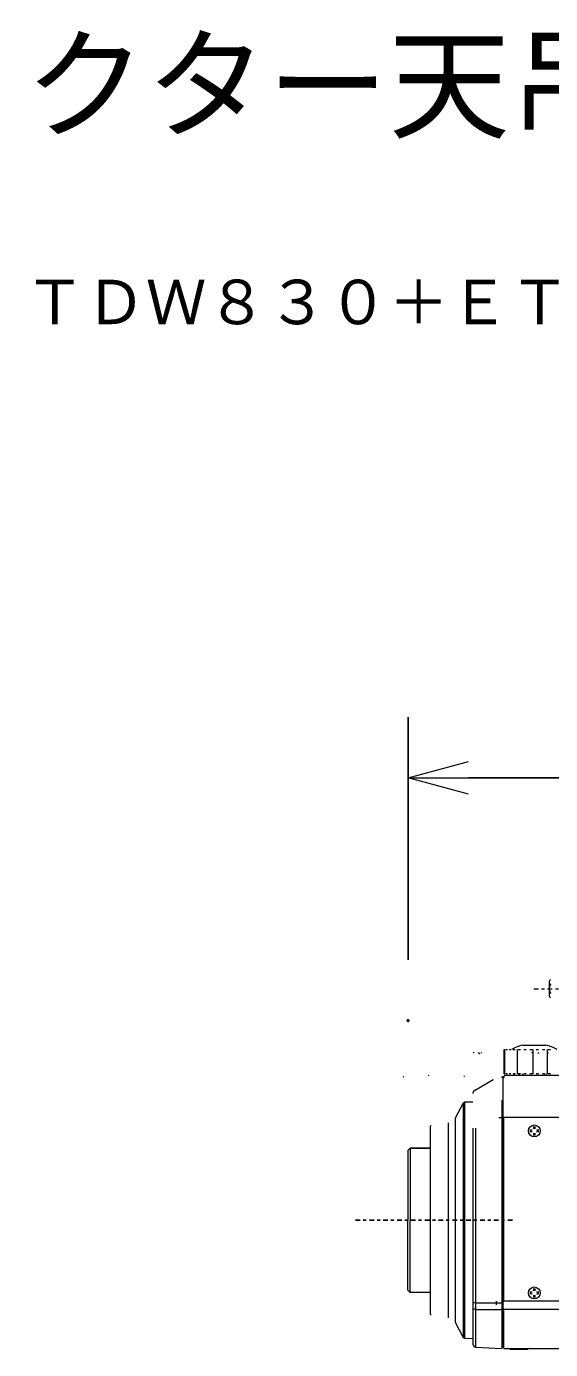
# Model space of a CAD drawing. Units: millimetres, scale not verified. Extents: x -62 to 63, y -57 to 57.
# Drawn here: x 0.57 to 17.86, y 13.15 to 56.75 of the extents above; entities that cross this region are included whole.
import ezdxf
from ezdxf.enums import TextEntityAlignment as Align

# ---------------------------------------------------------------- set-up
doc = ezdxf.new("R2010")
doc.units = ezdxf.units.MM
doc.header["$LTSCALE"] = 0.125
doc.header["$PDMODE"] = 32
doc.header["$PDSIZE"] = 0.0625
doc.linetypes.add('USER3', pattern=[2, 1.25, -0.25, 0.25, -0.25])
doc.layers.add('0-0_0', color=7, linetype='Continuous', lineweight=18)
doc.layers.add('0-5_GAIKEI', color=1, linetype='Continuous', lineweight=18)
for name, color, linetype in [('0-2_TOUROKU', 7, 'Continuous'), ('0-3_DEFPOINTS', 7, 'Continuous'), ('0-4_MOJI1', 7, 'Continuous'), ('0-6_SUNPO', 7, 'Continuous'), ('0-7_KIJUN', 7, 'USER3')]:
    doc.layers.add(name, color=color, linetype=linetype)
doc.styles.add('ＭＳ ゴシック', font='')
doc.styles.get('ＭＳ ゴシック').set_extended_font_data('MS Gothic')

# ---------------------------------------------------------------- blocks, each defined once
blk = doc.blocks.new('_OPEN30')
at = {"layer": '0-0_0'}
blk.add_line((0, 0), (-1, 0), dxfattribs=at)
blk.add_lwpolyline([(-1, 0.26795), (0, 0), (-1, -0.26795)], dxfattribs=at)
blk = doc.blocks.new('D5')
at = {"layer": '0-3_DEFPOINTS'}
for p in [(39.977, 28.0722), (12.2017, 20.0722), (39.977, 20.0722)]:
    blk.add_point(p, dxfattribs=at)
at = {"layer": '0-6_SUNPO'}
for p, q in [((12.2017, 22.0722), (12.2017, 30.0722)), ((39.977, 22.0722), (39.977, 30.0722)), ((14.2017, 28.0722), (37.977, 28.0722))]:
    blk.add_line(p, q, dxfattribs=at)
at = {"layer": '0-6_SUNPO', "xscale": 2, "yscale": 2, "rotation": 180}
blk.add_blockref('_OPEN30', (12.2017, 28.0722), dxfattribs=at)
at = {"layer": '0-6_SUNPO', "xscale": 2, "yscale": 2}
blk.add_blockref('_OPEN30', (39.977, 28.0722), dxfattribs=at)
at = {"layer": '0-6_SUNPO', "style": 'ＭＳ ゴシック'}
blk.add_text('556', height=1.833, dxfattribs=at).set_placement((24.2144, 28.5722), align=Align.BOTTOM_LEFT)

msp = doc.modelspace()

# ---------------------------------------------------------------- linework, layer by layer
at = {"layer": '0-0_0'}
for p, q in [((16.3235, 22.2335), (16.3235, 23.0335)), ((16.3241, 23.0335), (16.3235, 23.0335)), ((16.3241, 23.0335), (16.3377, 23.0335)), ((16.3377, 23.0335), (16.3383, 23.0335)), ((16.3387, 23.0335), (16.3532, 23.0335)), ((16.3532, 23.0335), (16.3676, 23.0335)), ((16.3963, 23.0335), (16.4247, 23.0335)), ((16.4247, 23.0335), (16.4392, 23.0335)), ((16.4945, 23.0335), (16.5354, 23.0335)), ((16.5354, 23.0335), (16.5495, 23.0335)), ((16.6288, 23.0335), (16.6806, 23.0335)), ((16.6806, 23.0335), (16.6936, 23.0335)), ((16.7936, 23.0335), (16.854, 23.0335)), ((16.854, 23.0335), (16.8653, 23.0335)), ((16.9807, 23.0335), (16.9815, 23.0335)), ((16.9815, 23.0335), (17.0478, 23.0335)), ((17.0478, 23.0335), (17.057, 23.0335)), ((17.1806, 23.0335), (17.1843, 23.0335)), ((17.3866, 23.0335), (17.3933, 23.0335)), ((17.3933, 23.0335), (17.4626, 23.0335)), ((17.4626, 23.0335), (17.4664, 23.0335)), ((17.59, 23.0335), (17.5991, 23.0335)), ((17.7816, 23.0335), (17.793, 23.0335)), ((17.793, 23.0335), (17.8533, 23.0335)), ((15.3482, 21.6874), (15.9604, 22.0437)), ((16.2837, 22.1078), (16.2485, 22.1085)), ((16.2985, 21.9985), (16.2985, 21.9985)), ((16.2993, 22.0694), (16.2993, 22.1288)), ((16.2993, 22.0694), (16.2993, 22.1288)), ((16.2993, 22.1288), (16.2993, 22.1288)), ((16.2993, 22.1288), (16.2993, 22.1288)), ((16.3097, 22.1431), (16.3098, 22.1467)), ((16.3098, 22.1469), (16.3098, 22.1468)), ((16.3099, 22.1486), (16.3099, 22.1491)), ((16.3143, 22.1438), (16.3221, 22.1438)), ((16.3143, 22.1438), (16.3143, 22.1437)), ((16.3143, 22.1437), (16.3221, 22.1437)), ((16.3174, 22.1599), (16.3172, 22.1599)), ((16.3172, 22.1599), (16.3174, 22.1599)), ((16.3221, 22.1438), (16.3221, 22.1437)), ((16.3235, 22.2335), (16.3241, 22.2335)), ((16.3377, 22.2335), (16.3241, 22.2335)), ((16.3383, 22.2335), (16.3377, 22.2335)), ((16.3532, 22.2335), (16.3387, 22.2335)), ((16.3508, 22.1835), (16.3472, 22.1835)), ((16.4524, 22.1835), (16.3508, 22.1835)), ((16.3676, 22.2335), (16.3532, 22.2335)), ((16.4247, 22.2335), (16.3963, 22.2335)), ((16.4392, 22.2335), (16.4247, 22.2335)), ((18.1945, 22.1835), (16.4524, 22.1835)), ((16.5354, 22.2335), (16.4945, 22.2335)), ((16.5495, 22.2335), (16.5354, 22.2335)), ((16.6806, 22.2335), (16.6288, 22.2335)), ((16.6714, 22.2335), (16.6294, 22.1835)), ((16.6936, 22.2335), (16.6806, 22.2335)), ((16.854, 22.2335), (16.7936, 22.2335)), ((16.8034, 22.1835), (16.8454, 22.2335)), ((16.8653, 22.2335), (16.854, 22.2335)), ((16.9394, 22.1835), (16.9394, 22.2335)), ((16.9815, 22.2335), (16.9807, 22.2335)), ((17.0478, 22.2335), (16.9815, 22.2335)), ((17.057, 22.2335), (17.0478, 22.2335)), ((17.1843, 22.2335), (17.1806, 22.2335)), ((17.3933, 22.2335), (17.3866, 22.2335)), ((17.4626, 22.2335), (17.3933, 22.2335)), ((17.4664, 22.2335), (17.4626, 22.2335)), ((17.5991, 22.2335), (17.59, 22.2335)), ((17.7075, 22.2335), (17.7075, 22.1835)), ((17.793, 22.2335), (17.7816, 22.2335)), ((17.8533, 22.2335), (17.793, 22.2335)), ((15.2985, 21.601), (15.2985, 21.5873)), ((15.3482, 21.6874), (15.3482, 21.6874)), ((14.7229, 20.7801), (14.9823, 21.2774)), ((14.9823, 21.2774), (15.0335, 21.3091)), ((15.0335, 21.3091), (15.2985, 21.3137)), ((13.8985, 20.5085), (13.9198, 20.5322)), ((15.2985, 20.4411), (15.2985, 14.6873)), ((13.1563, 19.7088), (13.1563, 17.4088)), ((13.2313, 19.7835), (13.8985, 19.7835)), ((13.1563, 15.1085), (13.1563, 17.4085)), ((13.2313, 15.0335), (13.1563, 15.1085)), ((13.8985, 15.0335), (13.2313, 15.0335)), ((15.2985, 14.6873), (15.2985, 14.4704)), ((15.2985, 14.4704), (15.2985, 13.3281)), ((13.9198, 14.2848), (13.8985, 14.3085)), ((14.9823, 13.5395), (14.7229, 14.0368)), ((15.0335, 13.5079), (14.9823, 13.5395)), ((15.2985, 13.5032), (15.0335, 13.5079)), ((15.3932, 13.2283), (16.2485, 13.1835)), ((16.2485, 13.2335), (16.2837, 13.2341)), ((16.302, 13.1981), (16.302, 13.1981)), ((16.317, 13.1835), (39.9631, 13.1835)), ((16.317, 13.1835), (16.317, 13.1835)), ((17.1145, 13.1485), (16.5145, 13.1485))]:
    msp.add_line(p, q, dxfattribs=at)
at = {"layer": '0-0_0', "color": 1}
for p, q in [((16.3473, 22.2335), (16.3473, 23.0335)), ((16.7642, 22.2335), (16.7642, 23.0335)), ((17.2834, 22.2335), (17.2834, 23.0335)), ((17.7618, 22.2335), (17.7618, 23.0335)), ((15.9605, 22.0325), (15.9605, 22.0438)), ((16.2485, 22.1507), (16.2485, 22.1388)), ((16.2837, 22.1078), (16.2837, 20.7585)), ((16.2985, 20.7585), (16.2985, 22.0929)), ((15.3482, 21.6736), (15.3482, 21.6874)), ((16.2485, 21.3681), (16.2485, 20.7988)), ((14.4887, 14.1965), (14.4887, 20.6204)), ((14.7229, 14.0368), (14.7229, 20.7801)), ((16.1485, 20.7988), (16.2485, 20.7988)), ((16.2485, 20.7988), (16.2485, 14.6835)), ((16.2837, 20.7585), (16.2485, 20.7585)), ((16.2837, 20.7585), (16.2985, 20.7585)), ((16.2985, 20.7988), (16.3019, 20.7988)), ((16.2985, 14.5835), (16.2985, 20.7585)), ((16.3019, 20.7988), (16.3019, 14.7417)), ((16.3019, 20.7988), (16.3169, 20.7988)), ((39.93, 20.7988), (16.3169, 20.7988)), ((15.3932, 14.6846), (15.3932, 20.4411)), ((13.2313, 19.7838), (13.2313, 17.4088)), ((13.2313, 15.0335), (13.2313, 17.4085)), ((15.3932, 14.4652), (15.3932, 14.6846)), ((15.3932, 14.6846), (16.2485, 14.6835)), ((15.3932, 14.4652), (16.2485, 14.4628)), ((15.3932, 13.2283), (15.3932, 14.4652)), ((16.2485, 14.6835), (16.2485, 14.4628)), ((16.2485, 14.5835), (16.2837, 14.5835)), ((16.2485, 14.4628), (16.2485, 13.1835)), ((16.2985, 14.4372), (16.3001, 14.4388)), ((16.3019, 14.7417), (16.3169, 14.7417)), ((16.302, 14.4388), (16.302, 13.1981)), ((16.3151, 14.4828), (39.9319, 14.4828)), ((39.93, 14.7417), (16.3169, 14.7417)), ((16.3169, 14.6253), (16.3169, 14.6253))]:
    msp.add_line(p, q, dxfattribs=at)
at = {"layer": '0-0_0'}
for points in [[(16.9394, 23.1835), (17.3235, 23.1835), (17.7075, 23.1835)], [(17.1843, 23.0335), (17.2537, 23.0335), (17.2603, 23.0335)], [(17.5991, 23.0335), (17.6654, 23.0335), (17.6662, 23.0335)], [(17.2603, 22.2335), (17.2537, 22.2335), (17.1843, 22.2335)], [(17.6662, 22.2335), (17.6654, 22.2335), (17.5991, 22.2335)], [(13.8985, 14.3085), (13.8985, 17.4085), (13.8985, 20.5085)], [(13.8985, 19.7838), (13.2313, 19.7838), (13.1563, 19.7088)]]:
    msp.add_lwpolyline(points, dxfattribs=at)
at = {"layer": '0-0_0', "color": 1}
for points in [[(14.9823, 13.5395), (14.9823, 17.4085), (14.9823, 21.2774)], [(15.0335, 13.5079), (15.0335, 17.4085), (15.0335, 21.3091)], [(16.2985, 13.2491), (16.2985, 14.5835), (16.2837, 14.5835)]]:
    msp.add_lwpolyline(points, dxfattribs=at)
for centre in [(17.3235, 20.3535), (17.3235, 15.0135)]:
    msp.add_circle(centre, 0.1972, dxfattribs=at)
at = {"layer": '0-0_0'}
for centre, radius, start, end in [((17.3235, 21.7335), 1.5, 104.83513, 119.92647), ((17.3235, 21.7335), 1.5, 60.07353, 75.16487), ((15.3368, 22.9835), 0.05, 225, 270), ((15.5865, 22.9085), 0.025, 90, 177), ((16.3272, 22.9835), 0.05, 270, 315), ((17.2686, 22.9835), 0.05, 225, 270), ((17.4682, 22.8985), 0.025, 90, 177), ((13.0229, 22.1152), 0.025, 93, 179.95191), ((13.8329, 22.1677), 0.015, 0, 93), ((15.0175, 22.1835), 0.025, 210, 270), ((16.2835, 22.0929), 0.015, 0, 89), ((16.3472, 22.1585), 0.025, 90, 156.67131), ((15.3985, 21.601), 0.1, 120.20238, 180), ((15.3985, 13.3281), 0.1, 180, 267), ((16.2835, 13.2491), 0.015, 271, 0), ((16.4448, 13.1685), 0.015, 40.22128, 90), ((17.1841, 13.1685), 0.015, 90, 139.73791)]:
    msp.add_arc(centre, radius, start, end, dxfattribs=at)
at = {"layer": '0-0_0', "color": 1}
for centre, radius, start in [((15.467, 22.8835), 0.05, 359), ((17.7687, 22.9085), 0.015, 3)]:
    msp.add_arc(centre, radius, start, 90, dxfattribs=at)
for centre, major_axis, ratio, start_param, end_param in [((16.2933, 20.7988), (0, -1.335), 0.052408, 3.2278419, 3.360421), ((16.3082, 20.7988), (0, -1.35), 0.051825, 3.2278419, 3.360421), ((17.3262, 20.3535), (0, -0.525), 0.052336, 4.4305368, 4.5797672), ((17.3207, 20.3535), (0, 0.525), 0.052336, 4.8450107, 4.9942412), ((17.3235, 20.3507), (-0.525, 0), 0.052336, 4.8450107, 4.9942412), ((17.3235, 20.3562), (0.525, 0), 0.052336, 4.4305368, 4.5797672), ((17.3338, 20.3535), (0, -0.5249), 0.258819, 4.6568992, 4.7678787), ((17.3235, 20.3431), (-0.5249, 0), 0.258819, 4.6568992, 4.7678787), ((17.3235, 20.3638), (0.5249, 0), 0.258819, 4.6568992, 4.7678787), ((17.3262, 20.3535), (0, -0.525), 0.052336, 4.8450107, 4.9942412), ((17.3207, 20.3535), (0, 0.525), 0.052336, 4.4305368, 4.5797672), ((17.3235, 20.3507), (-0.525, 0), 0.052336, 4.4305368, 4.5797672), ((17.3235, 20.3562), (0.525, 0), 0.052336, 4.8450107, 4.9942412), ((17.3131, 20.3535), (0, 0.5249), 0.258819, 4.6568992, 4.7678787), ((17.3235, 15.0107), (-0.525, 0), 0.052336, 4.8450107, 4.9942412), ((17.3235, 15.0162), (0.525, 0), 0.052336, 4.4305368, 4.5797672), ((17.3338, 15.0135), (0, -0.5249), 0.258819, 4.6568992, 4.7678787), ((17.3235, 15.0031), (-0.5249, 0), 0.258819, 4.6568992, 4.7678787), ((17.3235, 15.0238), (0.5249, 0), 0.258819, 4.6568992, 4.7678787), ((17.3262, 15.0135), (0, -0.525), 0.052336, 4.4305368, 4.5797672), ((17.3262, 15.0135), (0, -0.525), 0.052336, 4.8450107, 4.9942412), ((17.3207, 15.0135), (0, 0.525), 0.052336, 4.8450107, 4.9942412), ((17.3207, 15.0135), (0, 0.525), 0.052336, 4.4305368, 4.5797672), ((17.3235, 15.0107), (-0.525, 0), 0.052336, 4.4305368, 4.5797672), ((17.3235, 15.0162), (0.525, 0), 0.052336, 4.8450107, 4.9942412), ((17.3131, 15.0135), (0, 0.5249), 0.258819, 4.6568992, 4.7678787), ((15.3985, 14.6873), (-0.1, 0), 0.026186, 4.7647489, 6.2831853), ((15.3985, 14.4704), (0.1, 0), 0.052336, 1.6231562, 3.1415927), ((16.1848, 14.7417), (0, 2.235), 0.052408, 1.5707964, 1.595949), ((16.1846, 14.7417), (-0.0061, 2.235), 0.052407, 1.5960734, 1.6224895), ((16.3151, 14.4978), (0.0068, 0.0135), 0.99323, 2.0388303, 3.6041787)]:
    msp.add_ellipse(centre, major_axis=major_axis, ratio=ratio, start_param=start_param, end_param=end_param, dxfattribs=at)
at = {"layer": '0-0_0'}
for centre, major_axis, ratio, start_param, end_param in [((16.3143, 22.1288), (-0.0128, -0.0078), 0.994928, 0.5471675, 2.1134554), ((16.325, 22.1399), (0.015, -0.0001), 0.995377, 3.358203, 4.1398358), ((16.3248, 22.1401), (0.0081, -0.0126), 0.004714, 3.2224307, 4.3935557), ((16.317, 13.1985), (-0.015, 0), 0.999964, 4.712389, 6.2569316)]:
    msp.add_ellipse(centre, major_axis=major_axis, ratio=ratio, start_param=start_param, end_param=end_param, dxfattribs=at)
at = {"layer": '0-5_GAIKEI', "linetype": 'USER3'}
msp.add_line((17.3048, 25.0334), (33.5248, 25.0334), dxfattribs=at)
at = {"layer": '0-5_GAIKEI'}
msp.add_line((17.8089, 25.256), (17.8089, 24.823), dxfattribs=at)
for centre, radius, start, end in [((17.8859, 25.256), 0.0771, 110.57011, 249.43002), ((17.8859, 24.823), 0.0771, 110.57011, 249.43002), ((18.0422, 25.0395), 0.2333, 141.78686, 218.2132)]:
    msp.add_arc(centre, radius, start, end, dxfattribs=at)
at = {"layer": '0-7_KIJUN'}
msp.add_line((16.6006, 17.4086), (11.3994, 17.4086), dxfattribs=at)

# ---------------------------------------------------------------- block references
at = {"layer": '0-6_SUNPO'}
msp.add_blockref('D5', (0.956, 3.9155), dxfattribs=at)

# ---------------------------------------------------------------- texts
at = {"layer": '0-2_TOUROKU', "style": 'ＭＳ ゴシック'}
msp.add_text('ＰＴＤＷ８３０＋ＥＴＰＫＤ１２０Ｂ＋ＥＴＰＫＤ１２０Ｓ', height=1.466, dxfattribs=at).set_placement((-1.4888, 46.4976), align=Align.BOTTOM_LEFT)
at = {"layer": '0-4_MOJI1', "style": 'ＭＳ ゴシック'}
msp.add_text('ＤＬＰ方式プロジェクター天吊り金具付', height=2.933, dxfattribs=at).set_placement((-35.4887, 52.4976), align=Align.BOTTOM_LEFT)

doc.saveas('drawing.dxf')
